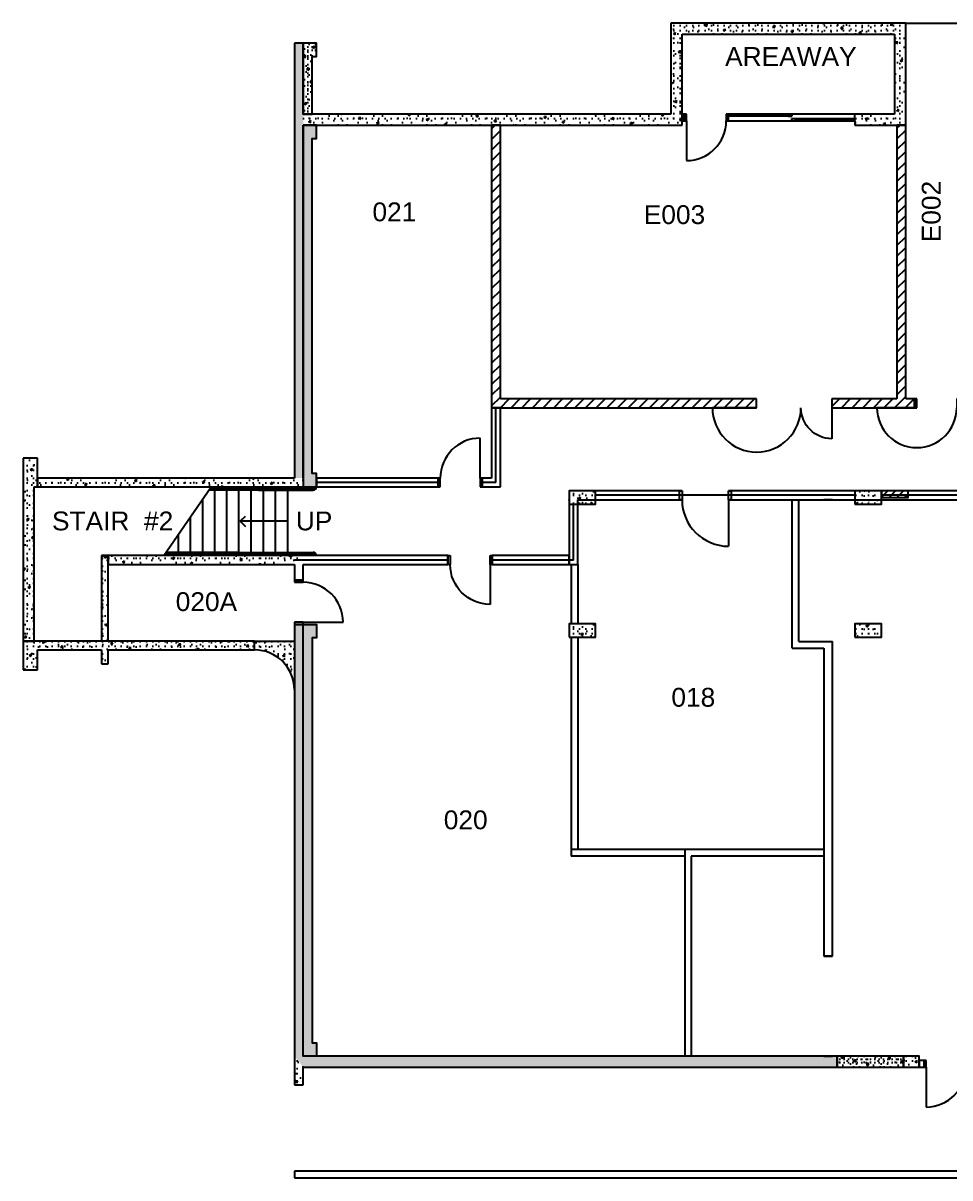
# Model space of a CAD drawing. Header units: inches. Extents: x -627 to 1539, y -487 to 1276.
# Drawn here: x -627 to 210, y -487 to 555 of the extents above; entities that cross this region are included whole.
import ezdxf

# ---------------------------------------------------------------- set-up
doc = ezdxf.new("R2010")
doc.units = ezdxf.units.IN
doc.header["$MEASUREMENT"] = 0
for name, color, linetype in [('A-DOOR', 4, 'Continuous'), ('A-FILL-RATINGS', 7, 'Continuous'), ('A-GLAZ', 3, 'Continuous'), ('A-PFLR-HRAL', 4, 'Continuous'), ('A-PFLR-NOTE', 3, 'Continuous'), ('A-PFLR-STRS', 4, 'Continuous'), ('A-WALL', 5, 'Continuous'), ('A-WALL-JAMB', 6, 'Continuous'), ('A-WALL-PATT', 1, 'Continuous'), ('S-COLS', 6, 'Continuous')]:
    doc.layers.add(name, color=color, linetype=linetype)
doc.styles.add('Arial', font='arial.ttf')
doc.linetypes.add('1 HR RATED', pattern='A,0,[1,BI-01.Shx,S=0.091429,R=0,X=0,Y=0],-14.4,0', length=14.4)
doc.linetypes.add('2 HR RATED', pattern='A,0,[2,BI-01.Shx,S=0.091429,R=0,X=0,Y=0],-14.4,0', length=14.4)
pattern_1 = [(45, (0, 0), (-14.4655, 14.4655), [1.9685, -9.84252]), (45, (-3.057, 11.409), (-14.4655, 14.4655), [1.9685, -9.84252]), (105, (0, 0), (19.7602, 5.29474), [1.9685, -9.84252]), (105, (8.352, 8.352), (19.7602, 5.29474), [1.9685, -9.84252]), (165, (1.392, 1.392), (5.29474, 19.7602), [1.9685, -9.84252]), (165, (9.744, 9.744), (5.29474, 19.7602), [1.9685, -9.84252]), (45, (-1.392, 1.392), (-2.783885, 2.783885), [0, -3.937008, 0, -5.905512]), (90, (-3e-16, 2.784), (-3.937008, 0), [0, -2.952756, 0, -4.92126])]
pattern_2 = [(45, (0, 0), (-20.8303, 20.8303), [1.8425, -15.16535]), (45, (-4.402, 16.428), (-20.8303, 20.8303), [1.8425, -15.16535]), (105, (0, 0), (28.4547, 7.6244), [1.8425, -15.16535]), (105, (12.026, 12.026), (28.4547, 7.6244), [1.8425, -15.16535]), (165, (1.303, 1.303), (7.6244, 28.4547), [1.8425, -15.16535]), (165, (13.33, 13.33), (7.6244, 28.4547), [1.8425, -15.16535]), (45, (-2.0044, 2.0044), (-4.008794, 4.008794), [0, -5.66929, 0, -8.503937]), (90, (-3e-16, 4.009), (-5.66929, 0), [0, -4.25197, 0, -7.086614])]
pattern_3 = [(45, (0, 0), (-4.81055, 4.81055), [])]

# ---------------------------------------------------------------- blocks, each defined once
blk = doc.blocks.new('D1 Metal_267')
at = {"color": 0, "linetype": 'ByBlock'}
for p, q in [((-18, 0), (-20, 0)), ((-20, 0), (-20, -8)), ((-18, -8), (-18, 0)), ((20, 0), (18, 0)), ((18, 0), (18, -8)), ((18, 0), (54, 0)), ((20, -8), (20, 0)), ((-20, -8), (-18, -8)), ((18, -8), (20, -8))]:
    blk.add_line(p, q, dxfattribs=at)
blk.add_arc((18, 0), 36, 0, 180, dxfattribs=at)
blk = doc.blocks.new('D1 Metal_270')
at = {"color": 0, "linetype": 'ByBlock'}
for p, q in [((18, 0), (18, 36)), ((-18, 0), (-20, 0)), ((-20, 0), (-20, -8)), ((-18, -8), (-18, 0)), ((20, 0), (18, 0)), ((18, 0), (18, -8)), ((20, -8), (20, 0)), ((-20, -8), (-18, -8)), ((18, -8), (20, -8))]:
    blk.add_line(p, q, dxfattribs=at)
blk.add_arc((18, 0), 36, 90, 180, dxfattribs=at)
blk = doc.blocks.new('D1 Metal_187')
at = {"color": 0, "linetype": 'ByBlock'}
for p, q in [((18, 0), (18, 36)), ((-18, 0), (-20, 0)), ((-20, 0), (-20, -6)), ((-18, -6), (-18, 0)), ((20, 0), (18, 0)), ((18, 0), (18, -6)), ((20, -6), (20, 0)), ((-20, -6), (-18, -6)), ((18, -6), (20, -6))]:
    blk.add_line(p, q, dxfattribs=at)
blk.add_arc((18, 0), 36, 90, 180, dxfattribs=at)
blk = doc.blocks.new('D1_292')
at = {"color": 0, "linetype": 'ByBlock'}
blk.add_line((20, 0), (60, 0), dxfattribs=at)
blk.add_arc((20, 0), 40, 0, 180, dxfattribs=at)
blk = doc.blocks.new('D1 Metal_293')
at = {"color": 0, "linetype": 'ByBlock'}
blk.add_line((14, 0), (14, 28), dxfattribs=at)
blk.add_arc((14, 0), 28, 90, 180, dxfattribs=at)
blk = doc.blocks.new('D1 Metal_344')
at = {"color": 0, "linetype": 'ByBlock'}
for p, q in [((18, 0), (18, 36)), ((-18, 0), (-20, 0)), ((-20, 0), (-20, -6)), ((-18, -6), (-18, 0)), ((20, 0), (18, 0)), ((18, 0), (18, -6)), ((20, -6), (20, 0)), ((-20, -6), (-18, -6)), ((18, -6), (20, -6))]:
    blk.add_line(p, q, dxfattribs=at)
blk.add_arc((18, 0), 36, 90, 180, dxfattribs=at)
blk = doc.blocks.new('D1 Metal_375')
at = {"color": 0, "linetype": 'ByBlock'}
for p, q in [((18, 0), (18, 36)), ((-18, 0), (-20, 0)), ((-20, 0), (-20, -8)), ((-18, -8), (-18, 0)), ((20, 0), (18, 0)), ((18, 0), (18, -8)), ((20, -8), (20, 0)), ((-20, -8), (-18, -8)), ((18, -8), (20, -8))]:
    blk.add_line(p, q, dxfattribs=at)
blk.add_arc((18, 0), 36, 90, 180, dxfattribs=at)

msp = doc.modelspace()

# ---------------------------------------------------------------- hatches: boundary and pattern name
at = {"layer": 'A-WALL'}
h = msp.add_hatch(dxfattribs=at)
h.set_pattern_fill('LIGHTWEIGHT_CONCRETE', color=256, style=0, pattern_type=2)
h.set_pattern_definition(pattern_2)
h.paths.add_polyline_path([(-556.3, -10.7), (-556.3, -23.2), (-550.3, -23.2), (-550.3, -10.7)], flags=0)
at = {"layer": 'A-WALL-PATT'}
h = msp.add_hatch(dxfattribs=at)
h.set_pattern_fill('LIGHTWEIGHT_CONCRETE', color=256, style=0, pattern_type=2)
h.set_pattern_definition(pattern_2)
h.paths.add_polyline_path([(-32.3, 462.8), (-32.3, 554.8), (-42.3, 554.8), (-42.3, 472.8)], flags=0)
h = msp.add_hatch(dxfattribs=at)
h.set_pattern_fill('LIGHTWEIGHT_CONCRETE', color=256, style=0, pattern_type=2)
h.set_pattern_definition(pattern_2)
h.paths.add_polyline_path([(-32.3, 544.8), (159.7, 544.8), (169.7, 554.8), (-32.3, 554.8)], flags=0)
h = msp.add_hatch(dxfattribs=at)
h.set_pattern_fill('LIGHTWEIGHT_CONCRETE', color=256, style=0, pattern_type=2)
h.set_pattern_definition(pattern_2)
h.paths.add_polyline_path([(159.7, 544.8), (159.7, 472.8), (169.7, 462.8), (169.7, 554.8)], flags=0)
h = msp.add_hatch(dxfattribs=at)
h.set_pattern_fill('LIGHTWEIGHT_CONCRETE', color=256, style=0, pattern_type=2)
h.set_pattern_definition(pattern_2)
h.paths.add_polyline_path([(-374.3, 144.3), (-374.3, 536.8), (-382.3, 536.8), (-382.3, 144.3)], flags=0)
h = msp.add_hatch(dxfattribs=at)
h.set_pattern_fill('STRUCTURAL_CONCRETE', color=256, style=0, pattern_type=2)
h.set_pattern_definition(pattern_1)
h.paths.add_polyline_path([(-374.3, 536.8), (-374.3, 472.8), (-366.3, 472.8), (-366.3, 524.8), (-362.3, 524.8), (-362.3, 536.8)], flags=0)
h = msp.add_hatch(dxfattribs=at)
h.set_pattern_fill('LIGHTWEIGHT_CONCRETE', color=256, style=0, pattern_type=2)
h.set_pattern_definition(pattern_2)
h.paths.add_polyline_path([(-374.3, 462.8), (-32.3, 462.8), (-42.3, 472.8), (-374.3, 472.8)], flags=0)
h = msp.add_hatch(dxfattribs=at)
h.set_pattern_fill('LIGHTWEIGHT_CONCRETE', color=256, style=0, pattern_type=2)
h.set_pattern_definition(pattern_2)
h.paths.add_polyline_path([(159.7, 472.8), (123.8, 472.8), (123.8, 462.8), (169.7, 462.8)], flags=0)
h = msp.add_hatch(dxfattribs=at)
h.set_pattern_fill('STRUCTURAL_CONCRETE', color=256, style=0, pattern_type=2)
h.set_pattern_definition(pattern_1)
h.paths.add_polyline_path([(-374.3, 462.8), (-374.3, 136.3), (-362.3, 136.3), (-362.3, 148.3), (-366.3, 148.3), (-366.3, 450.8), (-362.3, 450.8), (-362.3, 462.8)], flags=0)
h = msp.add_hatch(dxfattribs=at)
h.set_pattern_fill('MASONRY_BLOCK', color=256, style=0, pattern_type=2)
h.set_pattern_definition(pattern_3)
h.paths.add_polyline_path([(-196.3, 215.8), (-196.3, 462.8), (-204.3, 462.8), (-204.3, 207.8)], flags=0)
h = msp.add_hatch(dxfattribs=at)
h.set_pattern_fill('MASONRY_BLOCK', color=256, style=0, pattern_type=2)
h.set_pattern_definition(pattern_3)
h.paths.add_polyline_path([(169.7, 215.8), (169.7, 462.8), (161.7, 462.8), (161.7, 215.8)], flags=0)
h = msp.add_hatch(dxfattribs=at)
h.set_pattern_fill('MASONRY_BLOCK', color=256, style=0, pattern_type=2)
h.set_pattern_definition(pattern_3)
h.paths.add_polyline_path([(-196.3, 215.8), (-204.3, 207.8), (35.1, 207.8), (35.1, 215.8)], flags=0)
h = msp.add_hatch(dxfattribs=at)
h.set_pattern_fill('MASONRY_BLOCK', color=256, style=0, pattern_type=2)
h.set_pattern_definition(pattern_3)
h.paths.add_polyline_path([(103.1, 215.8), (103.1, 207.8), (177.7, 207.8), (177.7, 215.8)], flags=0)
h = msp.add_hatch(dxfattribs=at)
h.set_pattern_fill('LIGHTWEIGHT_CONCRETE', color=256, style=0, pattern_type=2)
h.set_pattern_definition(pattern_2)
h.paths.add_polyline_path([(-627.3, 162.3), (-627.3, 136.3), (-614.3, 136.3), (-614.3, 162.3)], flags=0)
h = msp.add_hatch(dxfattribs=at)
h.set_pattern_fill('LIGHTWEIGHT_CONCRETE', color=256, style=0, pattern_type=2)
h.set_pattern_definition(pattern_2)
h.paths.add_polyline_path([(-627.3, 136.3), (-627.3, -2.7), (-617.3, -2.7), (-617.3, 136.3)], flags=0)
h = msp.add_hatch(dxfattribs=at)
h.set_pattern_fill('LIGHTWEIGHT_CONCRETE', color=256, style=0, pattern_type=2)
h.set_pattern_definition(pattern_2)
h.paths.add_polyline_path([(-614.3, 136.3), (-374.1, 136.3), (-374.1, 144.3), (-614.3, 144.3)], flags=0)
h = msp.add_hatch(dxfattribs=at)
h.set_pattern_fill('LIGHTWEIGHT_CONCRETE', color=256, style=0, pattern_type=2)
h.set_pattern_definition(pattern_2)
h.paths.add_polyline_path([(-134.3, 120.8), (-110.3, 120.8), (-110.3, 132.8), (-134.3, 132.8)], flags=0)
h = msp.add_hatch(dxfattribs=at)
h.set_pattern_fill('LIGHTWEIGHT_CONCRETE', color=256, style=0, pattern_type=2)
h.set_pattern_definition(pattern_2)
h.paths.add_polyline_path([(123.8, 120.8), (147.8, 120.8), (147.8, 132.8), (123.8, 132.8)], flags=0)
h = msp.add_hatch(dxfattribs=at)
h.set_pattern_fill('COMMON_BRICK', color=256, style=0, pattern_type=2)
h.set_pattern_definition([(45, (0, 0), (-3.47429, 3.47429), [])])
h.paths.add_polyline_path([(147.8, 132.8), (147.8, 126.8), (171.8, 126.8), (171.8, 132.8)])
h = msp.add_hatch(dxfattribs=at)
h.set_pattern_fill('LIGHTWEIGHT_CONCRETE', color=256, style=0, pattern_type=2)
h.set_pattern_definition(pattern_2)
h.paths.add_polyline_path([(-550.3, -2.7), (-550.3, 74.3), (-556.3, 74.3), (-556.3, -2.7)], flags=0)
h = msp.add_hatch(dxfattribs=at)
h.set_pattern_fill('LIGHTWEIGHT_CONCRETE', color=256, style=0, pattern_type=2)
h.set_pattern_definition(pattern_2)
h.paths.add_polyline_path([(-550.3, 66.3), (-382.3, 66.3), (-374.3, 74.3), (-550.3, 74.3)], flags=0)
h = msp.add_hatch(dxfattribs=at)
h.set_pattern_fill('LIGHTWEIGHT_CONCRETE', color=256, style=0, pattern_type=2)
h.set_pattern_definition(pattern_2)
h.paths.add_polyline_path([(-374.3, -377.2), (-374.3, 12.3), (-382.3, 12.3), (-382.3, -377.2)], flags=0)
h = msp.add_hatch(dxfattribs=at)
h.set_pattern_fill('STRUCTURAL_CONCRETE', color=256, style=0, pattern_type=2)
h.set_pattern_definition(pattern_1)
h.paths.add_polyline_path([(-374.3, 12.3), (-362.3, 12.3), (-362.3, 0.3), (-366.3, 0.3), (-366.3, -365.2), (-362.3, -365.2), (-362.3, -377.2), (-374.3, -377.2)], flags=0)
h = msp.add_hatch(dxfattribs=at)
h.set_pattern_fill('LIGHTWEIGHT_CONCRETE', color=256, style=0, pattern_type=2)
h.set_pattern_definition(pattern_2)
h.paths.add_polyline_path([(-134.3, 0.8), (-110.3, 0.8), (-110.3, 12.8), (-134.3, 12.8)], flags=0)
h = msp.add_hatch(dxfattribs=at)
h.set_pattern_fill('LIGHTWEIGHT_CONCRETE', color=256, style=0, pattern_type=2)
h.set_pattern_definition(pattern_2)
h.paths.add_polyline_path([(123.8, 0.8), (147.8, 0.8), (147.8, 12.8), (123.8, 12.8)], flags=0)
h = msp.add_hatch(dxfattribs=at)
h.set_pattern_fill('LIGHTWEIGHT_CONCRETE', color=256, style=0, pattern_type=2)
h.set_pattern_definition(pattern_2)
h.paths.add_polyline_path([(-614.3, -28.7), (-614.3, -10.7), (-627.3, -2.7), (-627.3, -28.7)], flags=0)
h = msp.add_hatch(dxfattribs=at)
h.set_pattern_fill('LIGHTWEIGHT_CONCRETE', color=256, style=0, pattern_type=2)
h.set_pattern_definition(pattern_2)
h.paths.add_polyline_path([(-614.3, -10.7), (-418.3, -10.7), (-418.3, -2.7), (-627.3, -2.7)], flags=0)
h = msp.add_hatch(dxfattribs=at)
h.set_pattern_fill('LIGHTWEIGHT_CONCRETE', color=256, style=0, pattern_type=2)
h.set_pattern_definition(pattern_2)
h.paths.add_polyline_path([(-382.3, -41.5), (-382.6, -41.5, 0.372819), (-418.3, -10.7), (-418.3, -2.7), (-382.3, -2.7)], flags=0)
h = msp.add_hatch(dxfattribs=at)
h.set_pattern_fill('LIGHTWEIGHT_CONCRETE', color=256, style=0, pattern_type=2)
h.set_pattern_definition(pattern_2)
h.paths.add_polyline_path([(-382.3, -377.2), (-382.3, -403.2), (-374.3, -403.2), (-374.3, -387.2)], flags=0)
h = msp.add_hatch(dxfattribs=at)
h.set_pattern_fill('LIGHTWEIGHT_CONCRETE', color=256, style=0, pattern_type=2)
h.set_pattern_definition(pattern_2)
h.paths.add_polyline_path([(-374.3, -387.2), (107.7, -387.2), (107.7, -377.2), (-382.3, -377.2)], flags=0)
h = msp.add_hatch(dxfattribs=at)
h.set_pattern_fill('STRUCTURAL_CONCRETE', color=256, style=0, pattern_type=2)
h.set_pattern_definition(pattern_1)
h.paths.add_polyline_path([(167.7, -377.2), (107.7, -377.2), (107.7, -387.2), (167.7, -387.2)], flags=0)
h = msp.add_hatch(dxfattribs=at)
h.set_pattern_fill('LIGHTWEIGHT_CONCRETE', color=256, style=0, pattern_type=2)
h.set_pattern_definition(pattern_2)
h.paths.add_polyline_path([(167.7, -387.2), (181.7, -387.2), (181.7, -377.2), (167.7, -377.2)], flags=0)

# ---------------------------------------------------------------- linework, layer by layer
at = {"color": 0, "linetype": 'Continuous'}
msp.add_line((9.7, 470.8), (9.7, 472.8), dxfattribs=at)
at = {"layer": 'A-DOOR', "linetype": 'Continuous'}
for p, q in [((-34.6, 124.8), (-34.6, 132.8)), ((-34.6, 132.8), (-32.3, 132.8)), ((-32.3, 132.8), (-32.3, 124.8)), ((9.7, 124.8), (9.7, 132.8)), ((9.7, 132.8), (12.1, 132.8)), ((12.1, 132.8), (12.1, 124.8)), ((-32.3, 124.8), (-34.6, 124.8)), ((12.1, 124.8), (9.7, 124.8)), ((9.7, 124.8), (9.7, 82.8))]:
    msp.add_line(p, q, dxfattribs=at)
msp.add_arc((9.7, 124.8), 42, 180, 270, dxfattribs=at)
at = {"layer": 'A-FILL-RATINGS', "linetype": '1 HR RATED'}
msp.add_line((-200.3, 140.3), (-212.6, 140.3), dxfattribs=at)
at = {"layer": 'A-GLAZ', "linetype": 'Continuous'}
for p, q in [((13, 472.8), (63.5, 472.8)), ((63.5, 471.8), (13, 471.8)), ((63.5, 470.8), (13, 470.8)), ((70, 468.8), (120.5, 468.8)), ((70, 467.8), (120.5, 467.8)), ((120.5, 466.8), (70, 466.8))]:
    msp.add_line(p, q, dxfattribs=at)
at = {"layer": 'A-PFLR-HRAL', "linetype": 'Continuous'}
for p, q in [((-414.8, 133.4), (-459.5, 133.4)), ((-413.8, 134.9), (-458.4, 134.9)), ((-414.8, 133.4), (-365.3, 133.4)), ((-413.8, 134.9), (-365.3, 134.9)), ((-432, 75.8), (-499.2, 75.8)), ((-433, 77.3), (-498.3, 77.3)), ((-454.5, 75.8), (-365.3, 75.8)), ((-453.5, 77.3), (-365.3, 77.3))]:
    msp.add_line(p, q, dxfattribs=at)
for centre, radius, start, end in [((-365.3, 136.4), 1.5, 270, 0), ((-365.3, 136.4), 3, 270, 0), ((-365.3, 74.3), 3, 0, 90), ((-365.3, 74.3), 1.5, 0, 90)]:
    msp.add_arc(centre, radius, start, end, dxfattribs=at)
at = {"layer": 'A-PFLR-NOTE', "linetype": 'Continuous'}
for p, q in [((-431.2, 105.3), (-426.5, 110)), ((-388.3, 105.3), (-431.2, 105.3)), ((-431.2, 105.3), (-426.5, 100.7))]:
    msp.add_line(p, q, dxfattribs=at)
at = {"layer": 'A-PFLR-STRS', "linetype": 'Continuous'}
for p, q in [((-500.2, 74.3), (-457.4, 136.3)), ((-454.3, 136.3), (-454.3, 74.3)), ((-443.3, 74.3), (-443.3, 136.3)), ((-432.3, 74.3), (-432.3, 136.3)), ((-421.3, 74.3), (-421.3, 136.3)), ((-410.3, 74.3), (-410.3, 136.3)), ((-399.3, 74.3), (-399.3, 136.3)), ((-388.3, 74.3), (-388.3, 136.3)), ((-465.3, 125), (-465.3, 74.3)), ((-476.3, 109.1), (-476.3, 74.3)), ((-487.3, 93.1), (-487.3, 74.3))]:
    msp.add_line(p, q, dxfattribs=at)
at = {"layer": 'A-WALL', "linetype": 'Continuous'}
for p, q in [((-32.3, 554.8), (-42.3, 554.8)), ((-42.3, 554.8), (-42.3, 472.8)), ((169.7, 554.8), (-32.3, 554.8)), ((169.7, 462.8), (169.7, 554.8)), ((169.7, 554.8), (217.7, 554.8)), ((-32.3, 462.8), (-32.3, 544.8)), ((-32.3, 544.8), (159.7, 544.8)), ((159.7, 544.8), (159.7, 472.8)), ((-374.3, 536.8), (-382.3, 536.8)), ((-382.3, 536.8), (-382.3, 144.3)), ((-374.3, 472.8), (-374.3, 536.8)), ((-42.3, 472.8), (-374.3, 472.8)), ((-30.3, 472.8), (-32.3, 472.8)), ((-32.3, 472.8), (-32.3, 466.8)), ((-30.3, 472.8), (-30.3, 466.8)), ((66.8, 472.8), (9.7, 472.8)), ((123.8, 472.8), (66.8, 472.8)), ((123.8, 466.8), (123.8, 472.8)), ((159.7, 472.8), (123.8, 472.8)), ((-374.3, 462.8), (-32.3, 462.8)), ((-374.3, 144.3), (-374.3, 462.8)), ((-196.3, 462.8), (-204.3, 462.8)), ((-204.3, 462.8), (-204.3, 207.8)), ((-196.3, 215.8), (-196.3, 462.8)), ((-32.3, 466.8), (-30.3, 466.8)), ((9.7, 466.8), (66.8, 466.8)), ((66.8, 466.8), (123.8, 466.8)), ((123.8, 466.8), (123.8, 462.8)), ((123.8, 462.8), (169.7, 462.8)), ((169.7, 462.8), (161.7, 462.8)), ((161.7, 462.8), (161.7, 215.8)), ((169.7, 215.8), (169.7, 462.8)), ((35.1, 215.8), (-196.3, 215.8)), ((35.1, 207.8), (35.1, 215.8)), ((161.7, 215.8), (103.1, 215.8)), ((103.1, 215.8), (103.1, 207.8)), ((177.7, 215.8), (169.7, 215.8)), ((177.7, 207.8), (177.7, 215.8)), ((-196.3, 207.8), (-204.3, 207.8)), ((-204.3, 207.8), (-204.3, 144.3)), ((-204.3, 207.8), (35.1, 207.8)), ((-196.3, 136.3), (-196.3, 207.8)), ((103.1, 207.8), (177.7, 207.8)), ((-627.3, 162.3), (-627.3, 136.3)), ((-614.3, 162.3), (-627.3, 162.3)), ((-614.3, 136.3), (-614.3, 162.3)), ((-627.3, 136.3), (-627.3, -2.7)), ((-617.3, 136.3), (-614.3, 136.3)), ((-617.3, -2.7), (-617.3, 136.3)), ((-382.3, 144.3), (-614.3, 144.3)), ((-614.3, 144.3), (-614.3, 136.3)), ((-614.3, 136.3), (-374.1, 136.3)), ((-374.1, 136.3), (-374.1, 144.3)), ((-252.6, 144.3), (-362.3, 144.3)), ((-362.3, 144.3), (-362.3, 136.3)), ((-362.3, 136.3), (-252.6, 136.3)), ((-252.6, 144.3), (-252.6, 136.3)), ((-252.6, 136.3), (-252.6, 144.3)), ((-212.6, 136.3), (-212.6, 144.3)), ((-204.3, 144.3), (-212.6, 144.3)), ((-212.6, 144.3), (-212.6, 136.3)), ((-212.6, 136.3), (-196.3, 136.3)), ((-126.3, 132.8), (-134.3, 132.8)), ((-134.3, 132.8), (-134.3, 124.8)), ((-32.3, 132.8), (-126.3, 132.8)), ((284.4, 132.8), (9.7, 132.8)), ((-134.3, 124.8), (-134.3, 66.3)), ((-126.3, 66.3), (-126.3, 124.8)), ((-126.3, 124.8), (-32.3, 124.8)), ((9.7, 124.8), (284.4, 124.8)), ((67.2, -9.3), (67.2, 124.8)), ((73.2, -3.3), (73.2, 124.8)), ((103.7, 124.8), (95.7, 124.8)), ((-550.3, 74.3), (-556.3, 74.3)), ((-556.3, 74.3), (-556.3, -2.7)), ((-374.3, 74.3), (-550.3, 74.3)), ((-550.3, 74.3), (-550.3, 66.3)), ((-550.3, -2.7), (-550.3, 74.3)), ((-498.3, 77.3), (-498.3, 74.3)), ((-243.6, 74.3), (-374.3, 74.3)), ((-243.6, 66.3), (-243.6, 74.3)), ((-243.6, 74.3), (-243.6, 66.3)), ((-134.3, 74.3), (-203.6, 74.3)), ((-203.6, 74.3), (-203.6, 66.3)), ((-203.6, 66.3), (-203.6, 74.3)), ((-134.3, 66.3), (-134.3, 74.3)), ((-550.3, 66.3), (-382.3, 66.3)), ((-382.3, 66.3), (-382.3, 52.3)), ((-374.3, 52.3), (-374.3, 66.3)), ((-374.3, 66.3), (-243.6, 66.3)), ((-203.6, 66.3), (-134.3, 66.3)), ((-134.3, 66.3), (-126.3, 66.3)), ((-132.3, 66.3), (-132.3, 12.8)), ((-126.3, 66.3), (-126.3, 12.8)), ((-374.3, 52.3), (-382.3, 52.3)), ((-382.3, 52.3), (-374.3, 52.3)), ((-382.3, 12.3), (-374.3, 12.3)), ((-374.3, 12.3), (-382.3, 12.3)), ((-382.3, 12.3), (-382.3, -377.2)), ((-374.3, -377.2), (-374.3, 12.3)), ((-132.3, 0.8), (-132.3, -196.9)), ((-126.3, 0.8), (-126.3, -190.9)), ((-627.3, -2.7), (-627.3, -28.7)), ((-627.3, -2.7), (-617.3, -2.7)), ((-418.3, -2.7), (-627.3, -2.7)), ((-418.3, -10.7), (-418.3, -2.7)), ((-418.3, -2.7), (-382.3, -2.7)), ((67.2, -9.3), (95.7, -9.3)), ((73.2, -3.3), (103.7, -3.3)), ((95.7, -9.3), (95.7, -287.2)), ((103.7, -287.2), (103.7, -3.3)), ((-614.3, -28.7), (-614.3, -10.7)), ((-614.3, -10.7), (-556.3, -10.7)), ((-556.3, -10.7), (-556.3, -23.2)), ((-550.3, -10.7), (-418.3, -10.7)), ((-550.3, -23.2), (-550.3, -10.7)), ((-627.3, -28.7), (-614.3, -28.7)), ((-556.3, -23.2), (-550.3, -23.2)), ((-29.9, -190.9), (-132.3, -190.9)), ((-29.9, -196.9), (-132.3, -196.9)), ((95.7, -190.9), (-29.9, -190.9)), ((95.7, -196.9), (-23.9, -196.9)), ((103.7, -287.2), (95.7, -287.2)), ((95.7, -287.2), (103.7, -287.2)), ((-382.3, -377.2), (-382.3, -403.2)), ((107.7, -377.2), (-374.3, -377.2)), ((95.7, -377.2), (103.7, -377.2)), ((107.7, -387.2), (107.7, -377.2)), ((167.7, -377.2), (107.7, -377.2)), ((107.7, -377.2), (107.7, -387.2)), ((167.7, -387.2), (167.7, -377.2)), ((186.1, -381.2), (181.7, -381.2)), ((181.7, -381.2), (181.7, -387.2)), ((186.1, -381.2), (186.1, -387.2)), ((-374.3, -403.2), (-374.3, -387.2)), ((-374.3, -387.2), (107.7, -387.2)), ((107.7, -387.2), (167.7, -387.2)), ((181.7, -387.2), (186.1, -387.2)), ((-382.3, -403.2), (-374.3, -403.2)), ((1484.7, -481.2), (-382.3, -481.2)), ((-382.3, -481.2), (-382.3, -487.2)), ((1490.7, -481.2), (-382.3, -481.2)), ((-382.3, -481.2), (-382.3, -487.2)), ((-382.3, -487.2), (1490.7, -487.2)), ((-382.3, -487.2), (1484.7, -487.2))]:
    msp.add_line(p, q, dxfattribs=at)
for points in [[(-374.3, 536.8), (-374.3, 472.8), (-366.3, 472.8), (-366.3, 524.8), (-362.3, 524.8), (-362.3, 536.8)], [(-374.3, 462.8), (-374.3, 136.3), (-362.3, 136.3), (-362.3, 148.3), (-366.3, 148.3), (-366.3, 450.8), (-362.3, 450.8), (-362.3, 462.8)], [(147.8, 132.8), (147.8, 126.8), (171.8, 126.8), (171.8, 132.8)], [(-374.3, 12.3), (-362.3, 12.3), (-362.3, 0.3), (-366.3, 0.3), (-366.3, -365.2), (-362.3, -365.2), (-362.3, -377.2), (-374.3, -377.2)]]:
    msp.add_lwpolyline(points, close=True, dxfattribs=at)
for points in [[(-29.9, -190.9), (-29.9, -332.1), (-29.9, -377.2)], [(-23.9, -196.9), (-23.9, -332.1), (-23.9, -377.2)]]:
    msp.add_lwpolyline(points, dxfattribs=at)
msp.add_arc((-418.3, -46.7), 36, 0, 90, dxfattribs=at)
msp.add_point((-134.3, 124.8), dxfattribs=at)
at = {"layer": 'A-WALL-JAMB'}
for p, q in [((9.7, 472.8), (13, 472.8)), ((13, 470.8), (9.7, 470.8)), ((63.5, 472.8), (66.8, 472.8)), ((63.5, 470.8), (66.8, 470.8)), ((66.8, 468.8), (70, 468.8)), ((66.8, 466.8), (70, 466.8)), ((120.5, 468.8), (123.8, 468.8)), ((123.8, 466.8), (120.5, 466.8))]:
    msp.add_line(p, q, dxfattribs=at)
at = {"layer": 'A-WALL-JAMB', "linetype": 'Continuous'}
for p, q in [((13, 470.8), (13, 472.8)), ((63.5, 470.8), (63.5, 472.8)), ((66.8, 472.8), (66.8, 470.8)), ((66.8, 466.8), (66.8, 468.8)), ((70, 468.8), (70, 466.8)), ((120.5, 468.8), (120.5, 466.8))]:
    msp.add_line(p, q, dxfattribs=at)
at = {"layer": 'A-WALL-PATT', "linetype": '1 HR RATED'}
for p, q in [((-200.3, 140.3), (-200.3, 207.8)), ((-252.6, 140.3), (-323.8, 140.3)), ((123.8, 128.8), (-110.3, 128.8)), ((284.4, 128.8), (147.8, 128.8)), ((-130.3, 70.3), (-130.3, 120.8)), ((-243.6, 70.3), (-323.8, 70.3)), ((-130.3, 70.3), (-203.6, 70.3))]:
    msp.add_line(p, q, dxfattribs=at)
at = {"layer": 'A-WALL-PATT', "linetype": '2 HR RATED'}
for p, q in [((-323.8, 140.3), (-362.3, 140.3)), ((-323.8, 70.3), (-382.3, 70.3))]:
    msp.add_line(p, q, dxfattribs=at)
at = {"layer": 'S-COLS', "linetype": 'Continuous'}
for points in [[(-134.3, 120.8), (-110.3, 120.8), (-110.3, 132.8), (-134.3, 132.8)], [(123.8, 120.8), (147.8, 120.8), (147.8, 132.8), (123.8, 132.8)], [(-134.3, 0.8), (-110.3, 0.8), (-110.3, 12.8), (-134.3, 12.8)], [(123.8, 0.8), (147.8, 0.8), (147.8, 12.8), (123.8, 12.8)], [(167.7, -387.2), (181.7, -387.2), (181.7, -377.2), (167.7, -377.2)]]:
    msp.add_lwpolyline(points, close=True, dxfattribs=at)

# ---------------------------------------------------------------- block references
at = {"layer": 'A-DOOR', "linetype": 'Continuous'}
for name, p, rotation in [('D1 Metal_187', (-10.3, 466.8), 180), ('D1 Metal_267', (197.7, 207.8), 180), ('D1_292', (55.1, 207.8), 180), ('D1 Metal_270', (-374.3, 32.3), 270), ('D1 Metal_344', (206.1, -387.2), 180)]:
    msp.add_blockref(name, p, dxfattribs=dict(at, rotation=rotation))
at = {"layer": 'A-DOOR', "linetype": 'Continuous', "xscale": -1, "rotation": 180}
for name, p in [('D1 Metal_293', (89.1, 207.8)), ('D1 Metal_375', (-223.6, 66.3))]:
    msp.add_blockref(name, p, dxfattribs=at)
at = {"layer": 'A-DOOR', "linetype": 'Continuous'}
msp.add_blockref('D1 Metal_270', (-232.6, 144.3), dxfattribs=at)

# ---------------------------------------------------------------- texts
at = {"layer": 'A-PFLR-NOTE', "char_height": 17, "style": 'Arial'}
for s, insert, attachment_point in [('\\A1;{\\fArial|b0|i0|c0|p34;AREAWAY}', (66, 524.7), 5), ('\\A1;{\\fArial|b0|i0|c0|p34;STAIR  #2}', (-546.4, 105.5), 5), ('\\A1;{\\fArial|b0|i0|c0|p34;UP}', (-381, 105.5), 4)]:
    msp.add_mtext(s, dxfattribs=dict(at, insert=insert, attachment_point=attachment_point))
at = {"layer": 'A-PFLR-NOTE', "insert": (192.8, 384.8), "char_height": 17, "attachment_point": 5, "rotation": 90, "style": 'Arial'}
msp.add_mtext('E002', dxfattribs=at)
at = {"layer": 'A-PFLR-NOTE', "char_height": 17, "attachment_point": 5, "style": 'Arial'}
for s, insert, line_spacing_factor in [('021', (-292, 384.4), 0.908644), ('E003', (-39.1, 381.9), 0.919238), ('020A', (-461.7, 32.7), 0.919252), ('018', (-22.1, -53.6), 0.919252), ('020', (-227.6, -164.2), 0.919252)]:
    msp.add_mtext(s, dxfattribs=dict(at, insert=insert, line_spacing_factor=line_spacing_factor))

doc.saveas('drawing.dxf')
